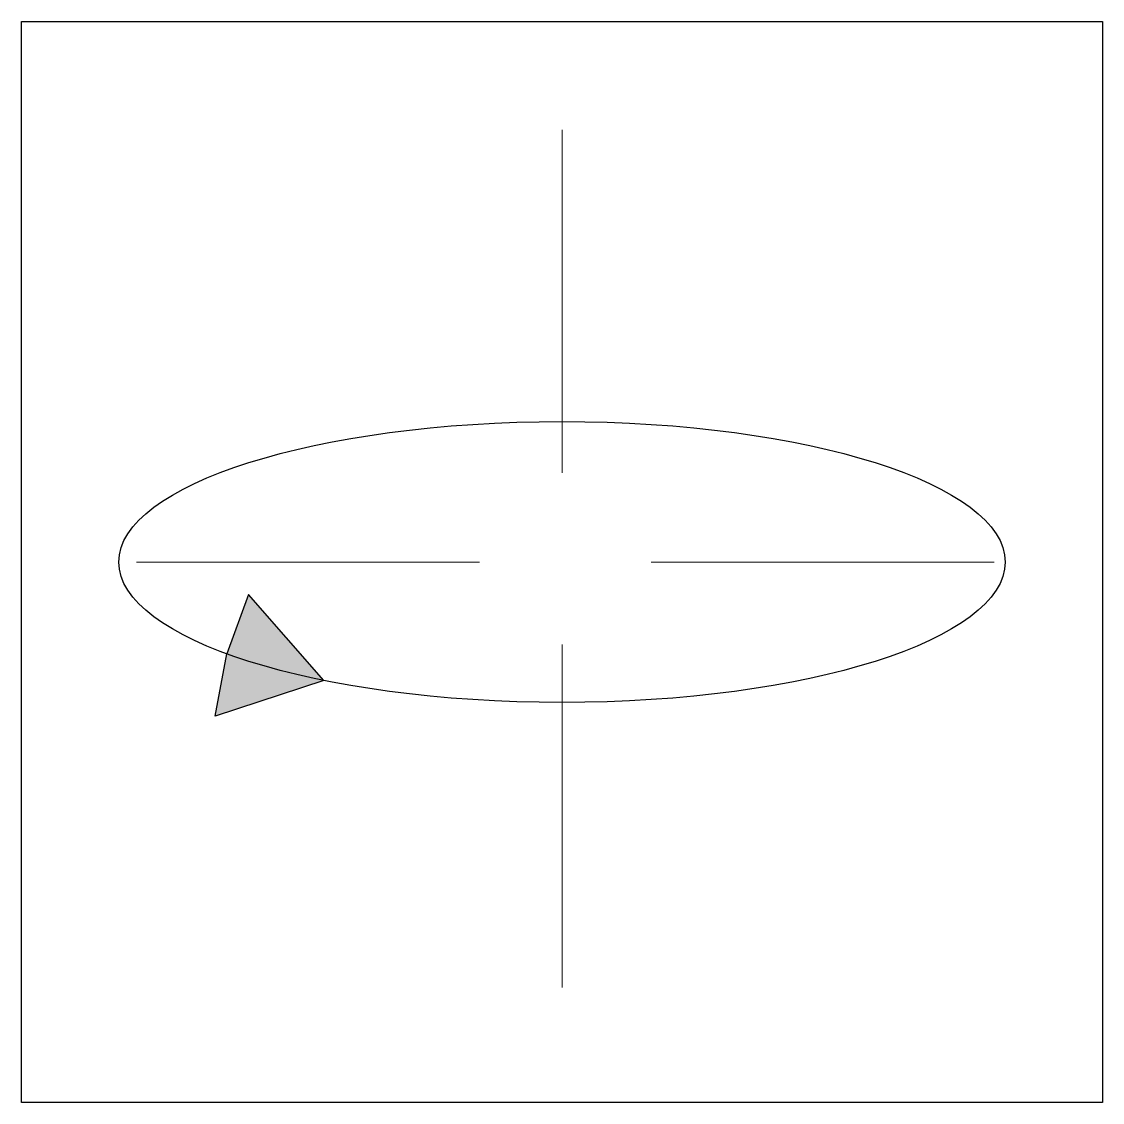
# Model space of a CAD drawing. Header units: millimetres. Extents: x -10 to 0, y 0 to 10.
import ezdxf

# ---------------------------------------------------------------- set-up
doc = ezdxf.new("R2010")
doc.units = ezdxf.units.MM
doc.linetypes.add('HIDDEN2', pattern=[4.7625, 3.175, -1.5875])
doc.layers.get('0').update_dxf_attribs({"color": 8, "lineweight": 25, "true_color": 0x808080})

msp = doc.modelspace()

# ---------------------------------------------------------------- hatches: boundary and pattern name
msp.add_hatch(color=256).paths.add_polyline_path([(-7.9, 4.7), (-8.102, 4.15), (-8.209, 3.574), (-7.203, 3.904)])

# ---------------------------------------------------------------- linework, layer by layer
for p, q in [((-10, 10), (0, 10)), ((-10, 0), (-10, 10)), ((0, 10), (0, 0)), ((-7.9, 4.7), (-8.102, 4.15)), ((-7.203, 3.904), (-7.9, 4.7)), ((-8.209, 3.574), (-8.102, 4.15)), ((-7.203, 3.904), (-8.209, 3.574)), ((0, 0), (-10, 0))]:
    msp.add_line(p, q)
at = {"linetype": 'HIDDEN2', "lineweight": 15}
for p, q in [((-5, 9), (-5, 1)), ((-1, 5), (-9, 5))]:
    msp.add_line(p, q, dxfattribs=at)
msp.add_ellipse((-5, 5), major_axis=(-4.1, 0), ratio=0.31707)

doc.saveas('drawing.dxf')
